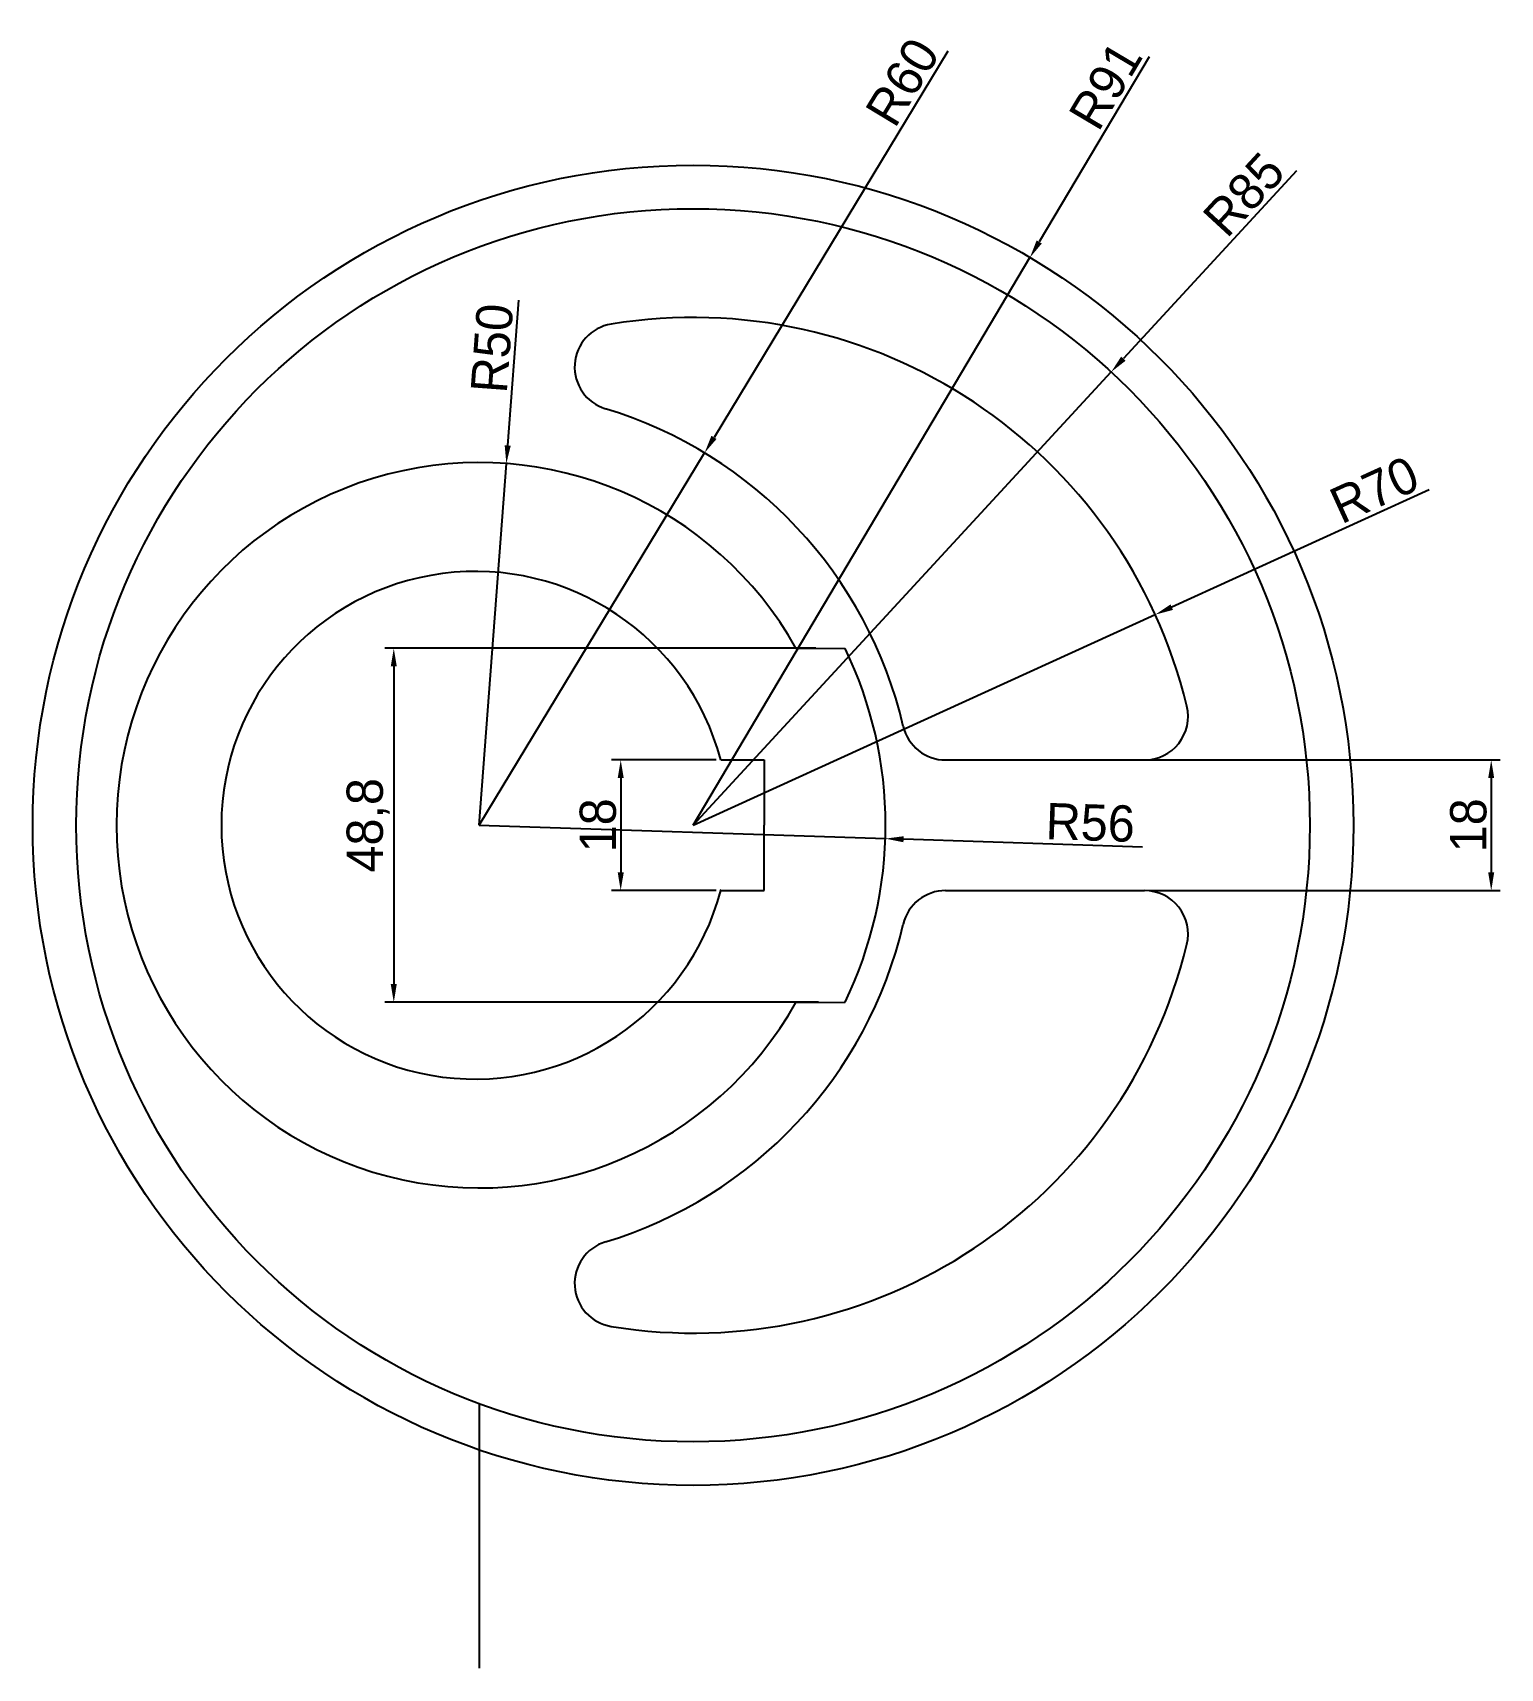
# Model space of a CAD drawing. Header units: millimetres. Extents: x -27 to 175, y -49 to 177.
import ezdxf

# ---------------------------------------------------------------- set-up
doc = ezdxf.new("R2010")
doc.units = ezdxf.units.MM
doc.dimstyles.new('ISO-25', dxfattribs={"dimtxt": 5, "dimasz": 2.5, "dimexe": 1.25, "dimexo": 0.625, "dimtad": 1, "dimtxsty": 'Standard', "dimcen": 2.5, "dimadec": 0, "dimazin": 0, "dimtfac": 1, "dimtmove": 0, "dimatfit": 3, "dimfxl": 1, "dimarcsym": 0})

# ---------------------------------------------------------------- blocks, each defined once
blk = doc.blocks.new('*D1')
at = {"color": 0, "lineweight": -2, "transparency": 16777216}
for p, q in [((127.1, 173.64), (111.96, 148.11)), ((64.25, 67.69), (110.68, 145.96))]:
    blk.add_line(p, q, dxfattribs=at)
at = {"color": 0, "transparency": 16777216}
blk.add_solid([(111.6, 148.32), (112.31, 147.89), (110.68, 145.96)], dxfattribs=at)
at = {"layer": 'Defpoints', "color": 0, "transparency": 16777216}
for p in [(110.68, 145.96), (64.25, 67.69)]:
    blk.add_point(p, dxfattribs=at)
at = {"color": 0, "transparency": 16777216, "insert": (121.12, 169.68), "char_height": 5, "attachment_point": 5, "rotation": 59.3221}
blk.add_mtext('R91', dxfattribs=at)
blk = doc.blocks.new('*D2')
at = {"color": 0, "lineweight": -2, "transparency": 16777216}
for p, q in [((147.41, 157.89), (123.56, 132.02)), ((64.25, 67.69), (121.87, 130.18))]:
    blk.add_line(p, q, dxfattribs=at)
at = {"color": 0, "transparency": 16777216}
blk.add_solid([(123.25, 132.3), (123.87, 131.74), (121.87, 130.18)], dxfattribs=at)
at = {"layer": 'Defpoints', "color": 0, "transparency": 16777216}
for p in [(121.87, 130.18), (64.25, 67.69)]:
    blk.add_point(p, dxfattribs=at)
at = {"color": 0, "transparency": 16777216, "insert": (140.17, 154.65), "char_height": 5, "attachment_point": 5, "rotation": 47.3257}
blk.add_mtext('R85', dxfattribs=at)
blk = doc.blocks.new('*D3')
at = {"color": 0, "lineweight": -2, "transparency": 16777216}
for p, q in [((165.7, 113.94), (130.22, 97.76)), ((64.25, 67.69), (127.95, 96.73))]:
    blk.add_line(p, q, dxfattribs=at)
at = {"color": 0, "transparency": 16777216}
blk.add_solid([(130.05, 98.14), (130.39, 97.38), (127.95, 96.73)], dxfattribs=at)
at = {"layer": 'Defpoints', "color": 0, "transparency": 16777216}
for p in [(127.95, 96.73), (64.25, 67.69)]:
    blk.add_point(p, dxfattribs=at)
at = {"color": 0, "transparency": 16777216, "insert": (158.15, 113.93), "char_height": 5, "attachment_point": 5, "rotation": 24.5058}
blk.add_mtext('R70', dxfattribs=at)
blk = doc.blocks.new('*D4')
at = {"color": 0, "lineweight": -2, "transparency": 16777216}
for p, q in [((99.35, 174.43), (67.14, 121.17)), ((34.79, 67.69), (65.84, 119.03))]:
    blk.add_line(p, q, dxfattribs=at)
at = {"color": 0, "transparency": 16777216}
blk.add_solid([(66.78, 121.38), (67.49, 120.95), (65.84, 119.03)], dxfattribs=at)
at = {"layer": 'Defpoints', "color": 0, "transparency": 16777216}
for p in [(65.84, 119.03), (34.79, 67.69)]:
    blk.add_point(p, dxfattribs=at)
at = {"color": 0, "transparency": 16777216, "insert": (93.12, 170.16), "char_height": 5, "attachment_point": 5, "rotation": 58.8326}
blk.add_mtext('R60', dxfattribs=at)
blk = doc.blocks.new('*D5')
at = {"color": 0, "lineweight": -2, "transparency": 16777216}
for p, q in [((34.79, 67.69), (90.76, 65.85)), ((126.18, 64.69), (93.26, 65.77))]:
    blk.add_line(p, q, dxfattribs=at)
at = {"color": 0, "transparency": 16777216}
blk.add_solid([(93.27, 66.18), (93.25, 65.35), (90.76, 65.85)], dxfattribs=at)
at = {"layer": 'Defpoints', "color": 0, "transparency": 16777216}
for p in [(34.79, 67.69), (90.76, 65.85)]:
    blk.add_point(p, dxfattribs=at)
at = {"color": 0, "transparency": 16777216, "insert": (119, 68.05), "char_height": 5, "attachment_point": 5, "rotation": 358.1172}
blk.add_mtext('R56', dxfattribs=at)
blk = doc.blocks.new('*D6')
at = {"color": 0, "lineweight": -2, "transparency": 16777216}
for p, q in [((40.2, 140.08), (38.7, 120.04)), ((34.79, 67.69), (38.52, 117.55))]:
    blk.add_line(p, q, dxfattribs=at)
at = {"color": 0, "transparency": 16777216}
blk.add_solid([(38.29, 120.08), (39.12, 120.01), (38.52, 117.55)], dxfattribs=at)
at = {"layer": 'Defpoints', "color": 0, "transparency": 16777216}
for p in [(38.52, 117.55), (34.79, 67.69)]:
    blk.add_point(p, dxfattribs=at)
at = {"color": 0, "transparency": 16777216, "insert": (36.57, 133.45), "char_height": 5, "attachment_point": 5, "rotation": 85.7279}
blk.add_mtext('R50', dxfattribs=at)
blk = doc.blocks.new('*D7')
at = {"color": 0, "lineweight": -2, "transparency": 16777216}
for p, q in [((127.09, 76.69), (175.5, 76.69)), ((174.25, 74.19), (174.25, 61.19)), ((127.09, 58.69), (175.5, 58.69))]:
    blk.add_line(p, q, dxfattribs=at)
at = {"color": 0, "transparency": 16777216}
for points in [[(173.83, 74.19), (174.66, 74.19), (174.25, 76.69)], [(173.83, 61.19), (174.66, 61.19), (174.25, 58.69)]]:
    blk.add_solid(points, dxfattribs=at)
at = {"layer": 'Defpoints', "color": 0, "transparency": 16777216}
for p in [(126.47, 76.69), (126.47, 58.69), (174.25, 58.69)]:
    blk.add_point(p, dxfattribs=at)
at = {"color": 0, "transparency": 16777216, "insert": (171.12, 67.69), "char_height": 5, "attachment_point": 5, "rotation": 90}
blk.add_mtext('18', dxfattribs=at)
blk = doc.blocks.new('*D8')
at = {"color": 0, "lineweight": -2, "transparency": 16777216}
for p, q in [((81.19, 92.09), (21.76, 92.09)), ((23.01, 89.59), (23.01, 45.79)), ((81.52, 43.29), (21.76, 43.29))]:
    blk.add_line(p, q, dxfattribs=at)
at = {"color": 0, "transparency": 16777216}
for points in [[(22.59, 89.59), (23.42, 89.59), (23.01, 92.09)], [(22.59, 45.79), (23.42, 45.79), (23.01, 43.29)]]:
    blk.add_solid(points, dxfattribs=at)
at = {"layer": 'Defpoints', "color": 0, "transparency": 16777216}
for p in [(81.81, 92.09), (23.01, 43.29), (82.15, 43.29)]:
    blk.add_point(p, dxfattribs=at)
at = {"color": 0, "transparency": 16777216, "insert": (19.47, 67.69), "char_height": 5, "attachment_point": 5, "rotation": 90}
blk.add_mtext('48,8', dxfattribs=at)
blk = doc.blocks.new('*D10')
at = {"color": 0, "lineweight": -2, "transparency": 16777216}
for p, q in [((67.45, 76.69), (53.03, 76.69)), ((54.28, 74.19), (54.28, 61.19)), ((67.45, 58.69), (53.03, 58.69))]:
    blk.add_line(p, q, dxfattribs=at)
at = {"color": 0, "transparency": 16777216}
for points in [[(53.87, 74.19), (54.7, 74.19), (54.28, 76.69)], [(53.87, 61.19), (54.7, 61.19), (54.28, 58.69)]]:
    blk.add_solid(points, dxfattribs=at)
at = {"layer": 'Defpoints', "color": 0, "transparency": 16777216}
for p in [(68.07, 76.69), (54.28, 58.69), (68.07, 58.69)]:
    blk.add_point(p, dxfattribs=at)
at = {"color": 0, "transparency": 16777216, "insert": (51.16, 67.69), "char_height": 5, "attachment_point": 5, "rotation": 90}
blk.add_mtext('18', dxfattribs=at)

msp = doc.modelspace()

# ---------------------------------------------------------------- linework, layer by layer
for p, q in [((78.42, 92.114), (85.207, 92.067)), ((68.074, 76.691), (74.074, 76.691)), ((74.074, 76.691), (74.074, 67.691)), ((99.064, 76.691), (126.468, 76.691)), ((74.074, 58.691), (74.074, 67.691)), ((68.074, 58.691), (74.074, 58.691)), ((99.064, 58.691), (126.468, 58.691)), ((78.42, 43.267), (85.207, 43.314)), ((34.791, -12.041), (34.791, -48.526))]:
    msp.add_line(p, q)
for radius in [91, 85]:
    msp.add_circle((64.251, 67.691), radius)
for centre, radius, start, end in [((64.251, 67.691), 70, 13.55478, 99.27666), ((53.934, 130.853), 6, 99.27666, 253.13969), ((34.791, 67.691), 60, 13.13656, 73.13969), ((34.791, 67.691), 50, 29.23968, 180), ((34.251, 67.691), 35, 14.9006, 180), ((34.791, 67.691), 56, 360, 25.80426), ((126.468, 82.691), 6, 270, 13.55478), ((99.064, 82.691), 6, 193.13656, 270), ((34.791, 67.691), 50, 180, 330.76032), ((34.251, 67.691), 35, 180, 345.0994), ((34.791, 67.691), 56, 334.19574, 0), ((34.251, 67.691), 35, 345.0994, 345.37625), ((99.064, 52.691), 6, 90, 166.86344), ((126.468, 52.691), 6, 346.44522, 90), ((34.791, 67.691), 60, 286.86031, 346.86344), ((64.251, 67.691), 70, 260.72334, 346.44522), ((53.934, 4.528), 6, 106.86031, 260.72334)]:
    msp.add_arc(centre, radius, start, end)

# ---------------------------------------------------------------- dimensions: what is measured, and where the dimension line sits
for center, mpoint, picture, middle in [((34.791, 67.691), (65.844, 119.03), '*D4', (95.793, 168.545)), ((64.251, 67.691), (110.68, 145.955), '*D1', (123.807, 168.083)), ((64.251, 67.691), (121.866, 130.184), '*D2', (142.469, 152.531)), ((34.791, 67.691), (38.516, 117.552), '*D6', (39.686, 133.22)), ((64.251, 67.691), (127.945, 96.725), '*D3', (159.443, 111.084)), ((34.791, 67.691), (90.761, 65.851), '*D5', (118.895, 64.926))]:
    dim = msp.add_radius_dim(center=center, mpoint=mpoint, dimstyle='ISO-25')
    dim.commit()
    dim.dimension.update_dxf_attribs({"geometry": picture, "text_midpoint": middle, "dimtype": 164})
for base, p1, p2, picture, middle in [((23.008, 43.293), (81.814, 92.09), (82.148, 43.293), '*D8', (19.466, 67.692)), ((54.282, 58.691), (68.074, 76.691), (68.074, 58.691), '*D10', (51.157, 67.691)), ((174.246, 58.691), (126.468, 76.691), (126.468, 58.691), '*D7', (171.121, 67.691))]:
    dim = msp.add_linear_dim(base=base, p1=p1, p2=p2, angle=90, dimstyle='ISO-25')
    dim.commit()
    dim.dimension.update_dxf_attribs({"geometry": picture, "text_midpoint": middle})

doc.saveas('drawing.dxf')
